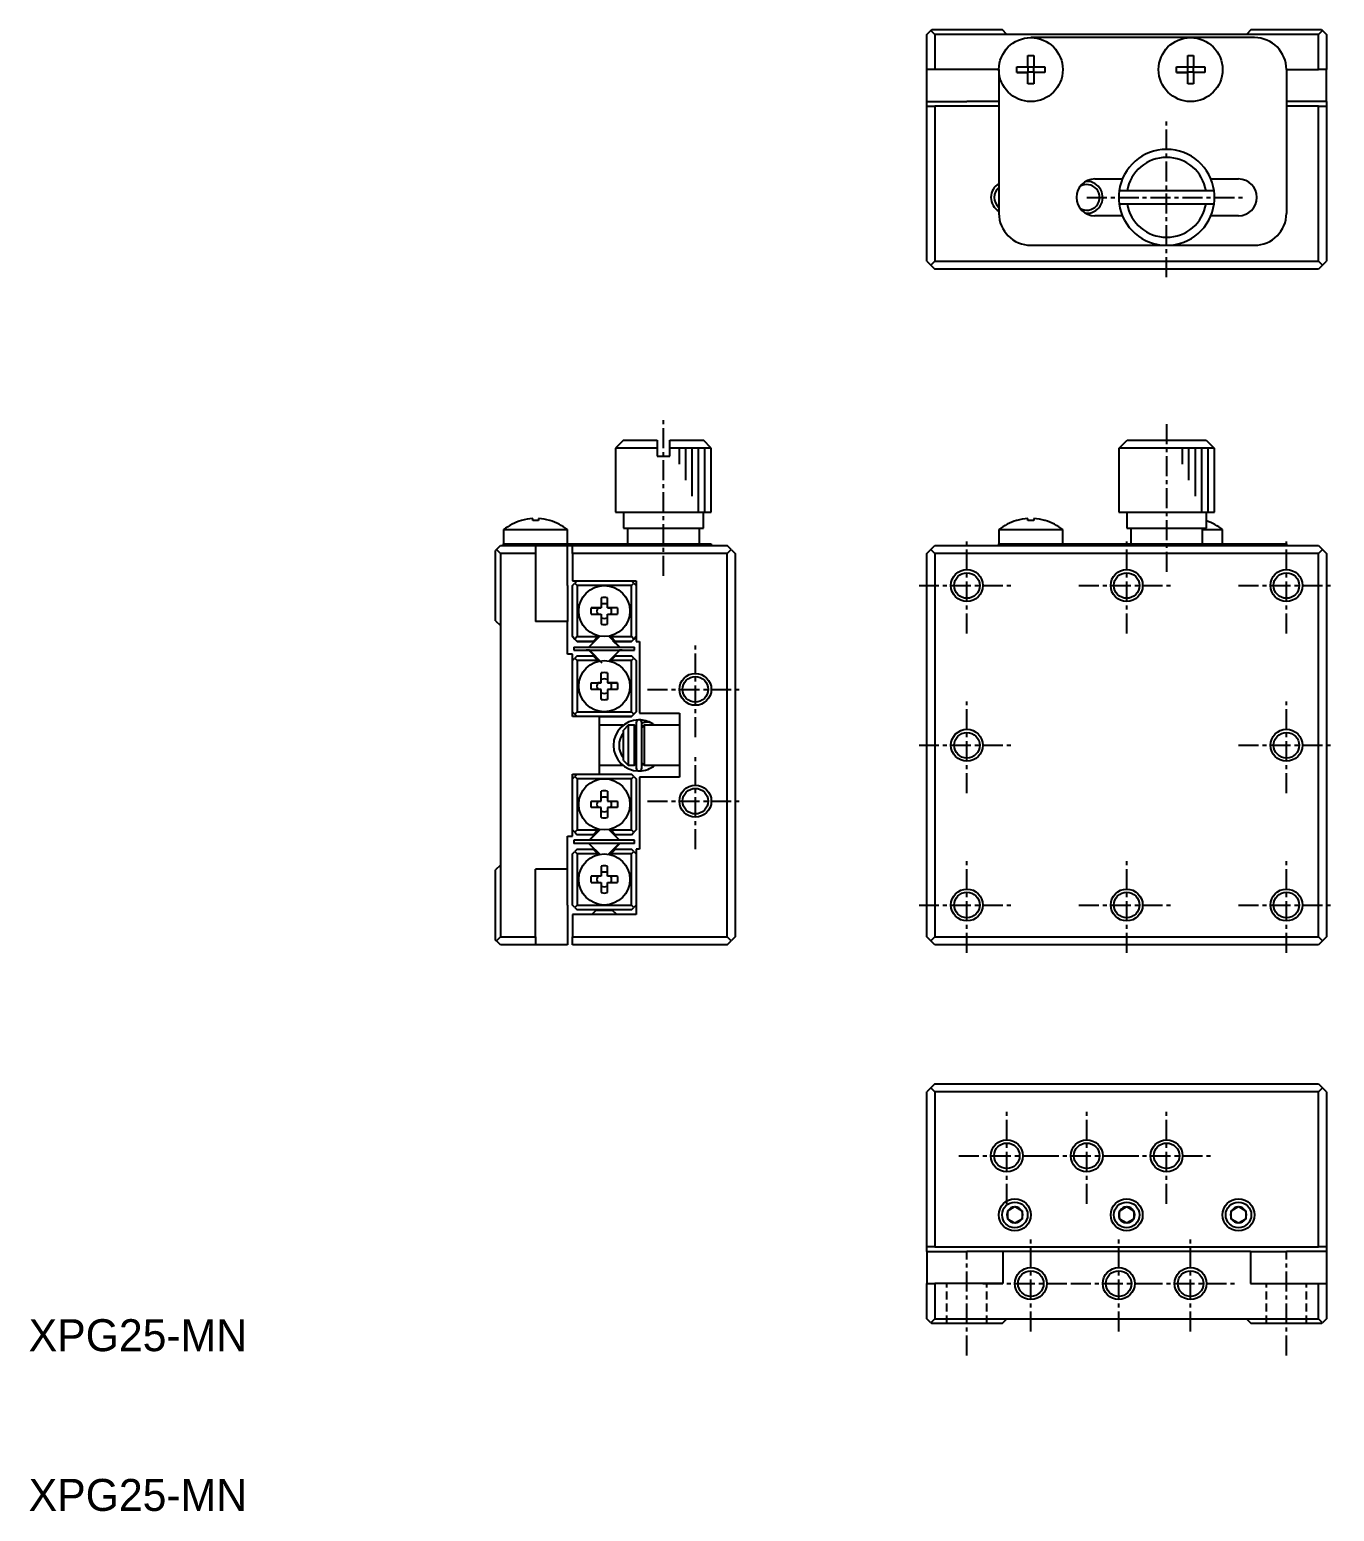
# Model space of a CAD drawing. Extents: x 10 to 156, y 10 to 103.
# Drawn here: x 10.1 to 91.7, y 10 to 102.7 of the extents above; entities that cross this region are included whole.
import ezdxf

# ---------------------------------------------------------------- set-up
doc = ezdxf.new("R2010")
doc.units = 0
doc.linetypes.add('CENTER', pattern=[2, 1.25, -0.25, 0.25, -0.25])
doc.linetypes.add('DASHED', pattern=[0.75, 0.5, -0.25])
doc.layers.get('0').update_dxf_attribs({"linetype": 'CONTINUOUS'})
doc.layers.add('CENTER', color=1, linetype='CENTER')
doc.styles.get("Standard").update_dxf_attribs({"font": 'FGP教科書体NT-M'})

msp = doc.modelspace()

# ---------------------------------------------------------------- linework, layer by layer
at = {"color": 7, "linetype": 'CONTINUOUS'}
for p, q in [((66.232, 102.431), (66.482, 102.681)), ((66.232, 100.231), (66.232, 102.431)), ((66.482, 102.681), (66.532, 102.731)), ((66.482, 102.681), (66.732, 102.431)), ((66.532, 102.731), (70.932, 102.731)), ((66.732, 102.431), (66.732, 100.231)), ((71.232, 102.431), (66.732, 102.431)), ((71.232, 102.431), (70.932, 102.731)), ((86.232, 102.431), (71.232, 102.431)), ((82.732, 102.231), (72.732, 102.231)), ((86.732, 102.231), (82.732, 102.231)), ((86.532, 102.731), (86.232, 102.431)), ((90.732, 102.431), (86.232, 102.431)), ((86.532, 102.731), (90.932, 102.731)), ((90.732, 102.431), (90.982, 102.681)), ((90.732, 100.231), (90.732, 102.431)), ((90.932, 102.731), (90.982, 102.681)), ((90.982, 102.681), (91.232, 102.431)), ((91.232, 102.431), (91.232, 100.231)), ((72.552, 101.118), (72.912, 101.118)), ((72.552, 100.411), (72.552, 101.118)), ((72.912, 101.118), (72.912, 100.411)), ((82.552, 101.118), (82.912, 101.118)), ((82.552, 100.411), (82.552, 101.118)), ((82.912, 101.118), (82.912, 100.411)), ((66.732, 100.231), (66.232, 100.231)), ((66.232, 98.231), (66.232, 100.231)), ((70.732, 100.231), (66.732, 100.231)), ((70.732, 100.231), (70.732, 91.231)), ((71.845, 100.051), (71.845, 100.411)), ((71.845, 100.411), (72.552, 100.411)), ((72.562, 100.401), (72.552, 100.411)), ((72.562, 100.401), (72.901, 100.401)), ((72.562, 100.062), (72.562, 100.401)), ((72.901, 100.401), (72.912, 100.411)), ((72.901, 100.401), (72.901, 100.062)), ((72.912, 100.411), (73.618, 100.411)), ((73.618, 100.411), (73.618, 100.051)), ((81.845, 100.051), (81.845, 100.411)), ((81.845, 100.411), (82.552, 100.411)), ((82.562, 100.401), (82.552, 100.411)), ((82.562, 100.401), (82.901, 100.401)), ((82.562, 100.062), (82.562, 100.401)), ((82.901, 100.401), (82.912, 100.411)), ((82.901, 100.401), (82.901, 100.062)), ((82.912, 100.411), (83.618, 100.411)), ((83.618, 100.411), (83.618, 100.051)), ((88.732, 100.231), (88.732, 91.231)), ((88.732, 100.231), (90.732, 100.231)), ((91.232, 100.231), (90.732, 100.231)), ((91.232, 98.231), (91.232, 100.231)), ((72.552, 100.051), (71.845, 100.051)), ((71.845, 100.051), (72.552, 100.051)), ((72.562, 100.062), (72.552, 100.051)), ((72.552, 99.345), (72.552, 100.051)), ((72.912, 99.345), (72.552, 99.345)), ((72.901, 100.062), (72.562, 100.062)), ((72.901, 100.062), (72.912, 100.051)), ((72.912, 100.051), (72.912, 99.345)), ((73.618, 100.051), (72.912, 100.051)), ((73.618, 100.051), (72.912, 100.051)), ((82.552, 100.051), (81.845, 100.051)), ((81.845, 100.051), (82.552, 100.051)), ((82.562, 100.062), (82.552, 100.051)), ((82.552, 99.345), (82.552, 100.051)), ((82.912, 99.345), (82.552, 99.345)), ((82.901, 100.062), (82.562, 100.062)), ((82.901, 100.062), (82.912, 100.051)), ((82.912, 100.051), (82.912, 99.345)), ((83.618, 100.051), (82.912, 100.051)), ((83.618, 100.051), (82.912, 100.051)), ((66.232, 98.231), (68.732, 98.231)), ((66.232, 97.931), (66.232, 98.231)), ((66.232, 88.231), (66.232, 97.931)), ((66.232, 97.931), (66.732, 97.931)), ((66.732, 97.931), (66.732, 88.231)), ((70.732, 97.931), (66.732, 97.931)), ((70.732, 98.231), (68.732, 98.231)), ((91.232, 98.231), (88.732, 98.231)), ((90.732, 97.931), (88.732, 97.931)), ((90.732, 88.231), (90.732, 97.931)), ((90.732, 97.931), (91.232, 97.931)), ((91.232, 98.231), (91.232, 97.931)), ((91.232, 97.931), (91.232, 88.231)), ((75.778, 92.873), (75.776, 92.888)), ((76.732, 93.381), (78.461, 93.381)), ((84.003, 93.381), (85.732, 93.381)), ((77.027, 92.314), (77.031, 92.312)), ((78.764, 92.631), (78.258, 92.631)), ((83.7, 92.631), (78.764, 92.631)), ((84.205, 92.631), (83.7, 92.631)), ((78.461, 91.081), (76.732, 91.081)), ((78.258, 91.831), (78.764, 91.831)), ((78.764, 91.831), (83.7, 91.831)), ((83.7, 91.831), (84.205, 91.831)), ((85.732, 91.081), (84.003, 91.081)), ((72.732, 89.231), (81.232, 89.231)), ((81.232, 89.231), (86.732, 89.231)), ((66.232, 88.231), (66.482, 87.981)), ((66.482, 87.981), (66.732, 88.231)), ((66.732, 88.231), (90.732, 88.231)), ((90.732, 88.231), (90.982, 87.981)), ((90.982, 87.981), (91.232, 88.231)), ((66.482, 87.981), (66.732, 87.731)), ((90.732, 87.731), (66.732, 87.731)), ((90.982, 87.981), (90.732, 87.731)), ((47.232, 77.031), (46.732, 76.531)), ((47.232, 77.031), (49.332, 77.031)), ((49.332, 77.031), (49.332, 76.531)), ((50.132, 77.031), (52.232, 77.031)), ((50.132, 76.531), (50.132, 77.031)), ((52.732, 76.531), (52.232, 77.031)), ((78.258, 76.531), (78.764, 77.031)), ((78.764, 77.031), (83.7, 77.031)), ((83.7, 77.031), (84.205, 76.531)), ((49.332, 76.531), (46.732, 76.531)), ((46.732, 76.531), (46.732, 72.531)), ((49.332, 76.531), (49.332, 76.031)), ((52.732, 76.531), (50.132, 76.531)), ((50.132, 76.031), (50.132, 76.531)), ((52.732, 72.531), (52.732, 76.531)), ((84.205, 76.531), (78.258, 76.531)), ((78.258, 76.031), (78.258, 76.531)), ((84.205, 76.531), (84.205, 76.031)), ((49.332, 76.031), (50.132, 76.031)), ((78.232, 76.031), (78.258, 76.031)), ((78.232, 76.031), (78.232, 72.531)), ((84.205, 76.031), (84.232, 76.031)), ((84.232, 72.531), (84.232, 76.031)), ((46.732, 72.531), (49.732, 72.531)), ((47.232, 72.531), (47.232, 71.531)), ((49.732, 72.531), (52.732, 72.531)), ((52.232, 71.531), (52.232, 72.531)), ((78.232, 72.531), (84.232, 72.531)), ((78.732, 72.531), (78.732, 71.531)), ((83.732, 71.531), (83.732, 72.531)), ((39.732, 71.429), (43.732, 71.429)), ((39.732, 71.429), (39.732, 70.531)), ((40.845, 72.001), (40.843, 72.005)), ((41.552, 72.001), (41.552, 72.121)), ((41.912, 72.001), (41.552, 72.001)), ((41.912, 72.121), (41.912, 72.001)), ((42.62, 72.005), (42.618, 72.001)), ((43.732, 70.531), (43.732, 71.429)), ((47.232, 71.531), (49.732, 71.531)), ((47.482, 71.531), (47.482, 70.531)), ((49.732, 71.531), (52.232, 71.531)), ((51.982, 70.531), (51.982, 71.531)), ((70.732, 71.429), (74.732, 71.429)), ((70.732, 71.429), (70.732, 70.531)), ((71.845, 72.001), (71.843, 72.005)), ((71.845, 72.001), (71.843, 72.005)), ((72.552, 72.001), (72.552, 72.121)), ((72.912, 72.001), (72.552, 72.001)), ((72.912, 72.121), (72.912, 72.001)), ((73.62, 72.005), (73.618, 72.001)), ((73.62, 72.005), (73.618, 72.001)), ((74.732, 70.531), (74.732, 71.429)), ((78.732, 71.531), (83.732, 71.531)), ((78.982, 71.531), (78.982, 70.531)), ((83.482, 70.531), (83.482, 71.531)), ((83.482, 71.429), (84.732, 71.429)), ((84.732, 70.531), (84.732, 71.429)), ((39.732, 70.531), (41.732, 70.531)), ((39.732, 70.431), (39.732, 70.531)), ((39.732, 70.531), (41.732, 70.531)), ((41.732, 70.531), (42.532, 70.531)), ((42.532, 70.531), (50.732, 70.531)), ((50.732, 70.531), (52.732, 70.531)), ((52.732, 70.531), (52.732, 70.431)), ((70.732, 70.431), (70.732, 70.531)), ((70.732, 70.531), (72.732, 70.531)), ((72.732, 70.531), (73.532, 70.531)), ((73.532, 70.531), (81.932, 70.531)), ((81.932, 70.531), (83.532, 70.531)), ((83.532, 70.531), (86.732, 70.531)), ((86.732, 70.531), (88.732, 70.531)), ((88.732, 70.531), (88.732, 70.431)), ((39.282, 70.181), (39.232, 70.131)), ((39.232, 65.731), (39.232, 70.131)), ((39.282, 70.181), (39.532, 70.431)), ((39.532, 69.931), (39.282, 70.181)), ((39.532, 70.431), (41.732, 70.431)), ((39.532, 69.931), (39.532, 65.431)), ((41.732, 69.931), (39.532, 69.931)), ((41.732, 70.431), (44.032, 70.431)), ((41.732, 70.431), (41.732, 69.931)), ((41.732, 69.931), (41.732, 65.681)), ((43.732, 67.931), (43.732, 70.431)), ((44.032, 69.931), (44.032, 70.431)), ((44.032, 70.431), (53.732, 70.431)), ((44.032, 69.931), (44.032, 68.231)), ((53.732, 69.931), (44.032, 69.931)), ((53.982, 70.181), (53.732, 70.431)), ((53.732, 69.931), (53.982, 70.181)), ((53.732, 45.931), (53.732, 69.931)), ((53.982, 70.181), (54.232, 69.931)), ((54.232, 69.931), (54.232, 45.931)), ((66.232, 69.931), (66.482, 70.181)), ((66.232, 45.931), (66.232, 69.931)), ((66.482, 70.181), (66.732, 70.431)), ((66.482, 70.181), (66.732, 69.931)), ((66.732, 70.431), (90.732, 70.431)), ((66.732, 69.931), (66.732, 45.931)), ((90.732, 69.931), (66.732, 69.931)), ((90.732, 70.431), (90.982, 70.181)), ((90.982, 70.181), (90.732, 69.931)), ((90.732, 45.931), (90.732, 69.931)), ((90.982, 70.181), (91.232, 69.931)), ((91.232, 69.931), (91.232, 45.931)), ((43.732, 67.931), (43.732, 65.681)), ((44.032, 68.231), (48.032, 68.231)), ((44.032, 67.931), (44.182, 68.081)), ((44.032, 64.731), (44.032, 67.931)), ((44.332, 68.231), (44.182, 68.081)), ((44.182, 68.081), (44.332, 67.931)), ((44.332, 67.931), (44.332, 64.731)), ((46.032, 67.931), (44.332, 67.931)), ((47.732, 67.931), (46.032, 67.931)), ((47.882, 68.081), (47.732, 68.231)), ((47.732, 67.931), (47.882, 68.081)), ((47.732, 64.731), (47.732, 67.931)), ((47.882, 68.081), (48.032, 67.931)), ((48.032, 68.231), (48.032, 64.431)), ((45.832, 67.157), (45.832, 66.531)), ((46.232, 66.531), (46.232, 67.157)), ((45.832, 66.531), (45.206, 66.531)), ((45.206, 66.531), (45.618, 66.531)), ((45.206, 66.131), (45.832, 66.131)), ((45.618, 66.531), (45.832, 66.531)), ((45.832, 66.131), (45.832, 65.505)), ((46.858, 66.531), (46.232, 66.531)), ((46.232, 66.531), (46.445, 66.531)), ((46.232, 65.505), (46.232, 66.131)), ((46.232, 66.131), (46.858, 66.131)), ((46.858, 66.531), (46.445, 66.531)), ((39.232, 65.731), (39.532, 65.431)), ((39.532, 65.431), (39.532, 50.431)), ((43.732, 65.681), (41.732, 65.681)), ((43.732, 63.631), (43.732, 65.681)), ((44.182, 64.581), (44.032, 64.731)), ((44.032, 64.731), (44.182, 64.581)), ((44.132, 64.081), (47.932, 64.081)), ((44.132, 64.081), (44.132, 63.881)), ((44.332, 64.731), (44.182, 64.581)), ((44.182, 64.581), (44.332, 64.431)), ((44.332, 64.431), (44.182, 64.581)), ((44.332, 64.731), (45.633, 64.731)), ((45.333, 64.431), (44.332, 64.431)), ((44.332, 64.431), (45.333, 64.431)), ((45.747, 64.757), (45.13, 64.14)), ((45.633, 64.731), (45.333, 64.431)), ((45.333, 64.431), (45.633, 64.731)), ((45.633, 64.731), (45.673, 64.772)), ((45.673, 64.772), (45.633, 64.731)), ((46.933, 64.14), (46.317, 64.757)), ((46.39, 64.772), (46.431, 64.731)), ((46.431, 64.731), (46.39, 64.772)), ((46.431, 64.731), (46.731, 64.431)), ((46.431, 64.731), (47.732, 64.731)), ((46.731, 64.431), (46.431, 64.731)), ((46.544, 64.494), (46.933, 64.105)), ((47.732, 64.431), (46.731, 64.431)), ((46.731, 64.431), (47.732, 64.431)), ((47.882, 64.581), (47.732, 64.731)), ((47.732, 64.431), (47.882, 64.581)), ((47.882, 64.581), (47.732, 64.431)), ((48.032, 64.731), (47.882, 64.581)), ((47.882, 64.581), (48.032, 64.731)), ((47.932, 63.881), (47.932, 64.081)), ((48.032, 64.431), (48.232, 64.431)), ((48.232, 64.431), (48.232, 59.931)), ((44.032, 63.631), (43.732, 63.631)), ((44.032, 59.731), (44.032, 63.631)), ((44.032, 63.231), (44.182, 63.381)), ((44.132, 63.881), (47.932, 63.881)), ((44.132, 63.881), (45.089, 63.881)), ((44.332, 63.531), (44.182, 63.381)), ((44.182, 63.381), (44.332, 63.231)), ((44.332, 63.531), (45.333, 63.531)), ((44.332, 63.231), (44.332, 60.031)), ((45.633, 63.231), (44.332, 63.231)), ((44.907, 63.881), (47.157, 63.881)), ((45.11, 63.881), (44.907, 63.881)), ((44.907, 63.881), (45.11, 63.881)), ((45.089, 63.881), (44.907, 63.881)), ((44.907, 63.881), (45.089, 63.881)), ((45.089, 63.881), (44.907, 63.881)), ((44.907, 63.881), (45.089, 63.881)), ((45.089, 63.881), (44.907, 63.881)), ((44.907, 63.881), (45.089, 63.881)), ((45.089, 63.881), (44.907, 63.881)), ((44.907, 63.881), (45.089, 63.881)), ((45.089, 63.881), (44.907, 63.881)), ((44.907, 63.881), (45.089, 63.881)), ((45.089, 63.881), (44.907, 63.881)), ((45.908, 63.08), (45.13, 63.857)), ((45.519, 63.468), (45.13, 63.857)), ((45.13, 63.822), (45.747, 63.206)), ((45.633, 63.231), (45.333, 63.531)), ((45.673, 63.19), (45.633, 63.231)), ((46.317, 63.206), (46.933, 63.822)), ((46.431, 63.231), (46.39, 63.19)), ((46.731, 63.531), (46.431, 63.231)), ((47.732, 63.231), (46.431, 63.231)), ((46.731, 63.531), (47.732, 63.531)), ((47.157, 63.881), (46.974, 63.881)), ((46.974, 63.881), (47.157, 63.881)), ((47.157, 63.881), (46.974, 63.881)), ((46.974, 63.881), (47.157, 63.881)), ((47.157, 63.881), (46.974, 63.881)), ((46.974, 63.881), (47.157, 63.881)), ((47.157, 63.881), (46.974, 63.881)), ((46.974, 63.881), (47.157, 63.881)), ((47.157, 63.881), (46.974, 63.881)), ((46.974, 63.881), (47.157, 63.881)), ((47.157, 63.881), (46.974, 63.881)), ((46.974, 63.881), (47.157, 63.881)), ((47.157, 63.881), (46.974, 63.881)), ((46.974, 63.881), (47.932, 63.881)), ((47.882, 63.381), (47.732, 63.531)), ((47.732, 63.231), (47.882, 63.381)), ((47.732, 60.031), (47.732, 63.231)), ((47.882, 63.381), (48.032, 63.231)), ((48.032, 63.231), (48.032, 60.031)), ((45.832, 61.831), (45.832, 62.457)), ((46.232, 62.457), (46.232, 61.831)), ((45.206, 61.831), (45.832, 61.831)), ((45.206, 61.831), (45.618, 61.831)), ((45.832, 61.431), (45.206, 61.431)), ((45.832, 61.831), (45.618, 61.831)), ((45.832, 60.805), (45.832, 61.431)), ((46.232, 61.831), (46.858, 61.831)), ((46.445, 61.831), (46.232, 61.831)), ((46.232, 61.431), (46.232, 60.805)), ((46.858, 61.431), (46.232, 61.431)), ((46.858, 61.831), (46.445, 61.831)), ((44.182, 59.881), (44.032, 60.031)), ((44.032, 60.031), (44.182, 59.881)), ((45.732, 59.731), (44.032, 59.731)), ((44.332, 60.031), (44.182, 59.881)), ((44.182, 59.881), (44.332, 59.731)), ((44.332, 59.731), (44.182, 59.881)), ((44.332, 60.031), (46.032, 60.031)), ((47.732, 59.731), (45.732, 59.731)), ((45.732, 59.731), (47.732, 59.731)), ((45.732, 56.131), (45.732, 59.731)), ((46.032, 60.031), (47.732, 60.031)), ((47.882, 59.881), (47.732, 60.031)), ((47.732, 59.731), (47.882, 59.881)), ((47.882, 59.881), (47.732, 59.731)), ((48.032, 60.031), (47.882, 59.881)), ((47.882, 59.881), (48.032, 60.031)), ((48.232, 59.931), (50.732, 59.931)), ((48.582, 59.366), (48.55, 59.36)), ((48.615, 59.371), (48.582, 59.366)), ((48.649, 59.375), (48.615, 59.371)), ((48.682, 59.377), (48.649, 59.375)), ((48.715, 59.377), (48.682, 59.377)), ((48.749, 59.375), (48.715, 59.377)), ((48.782, 59.372), (48.749, 59.375)), ((48.815, 59.367), (48.782, 59.372)), ((48.848, 59.361), (48.815, 59.367)), ((50.732, 59.931), (50.732, 55.931)), ((47.218, 59.181), (45.732, 59.181)), ((47.532, 59.181), (47.232, 58.881)), ((47.232, 56.981), (47.232, 58.881)), ((47.532, 59.181), (47.532, 56.681)), ((47.932, 59.181), (47.532, 59.181)), ((47.932, 56.681), (47.932, 59.181)), ((48.029, 59.084), (47.932, 59.181)), ((47.964, 59.149), (48.029, 59.16)), ((48.029, 59.084), (47.964, 59.149)), ((48.029, 59.347), (48.029, 56.497)), ((48.379, 56.497), (48.379, 59.347)), ((48.393, 59.302), (48.379, 59.294)), ((48.532, 59.181), (48.379, 59.028)), ((48.423, 59.316), (48.393, 59.302)), ((48.454, 59.33), (48.423, 59.316)), ((48.485, 59.341), (48.454, 59.33)), ((48.517, 59.351), (48.485, 59.341)), ((48.55, 59.36), (48.517, 59.351)), ((48.532, 59.181), (48.532, 56.681)), ((50.732, 59.181), (48.532, 59.181)), ((48.881, 59.353), (48.848, 59.361)), ((48.913, 59.343), (48.881, 59.353)), ((48.944, 59.332), (48.913, 59.343)), ((48.975, 59.319), (48.944, 59.332)), ((49.005, 59.305), (48.975, 59.319)), ((49.035, 59.289), (49.005, 59.305)), ((49.024, 59.19), (49.019, 59.181)), ((49.028, 59.198), (49.024, 59.19)), ((49.069, 59.267), (49.027, 59.293)), ((49.033, 59.206), (49.028, 59.198)), ((49.063, 59.269), (49.03, 59.181)), ((49.037, 59.213), (49.033, 59.206)), ((49.062, 59.272), (49.035, 59.289)), ((49.041, 59.221), (49.037, 59.213)), ((49.044, 59.228), (49.041, 59.221)), ((49.048, 59.234), (49.044, 59.228)), ((49.051, 59.24), (49.048, 59.234)), ((49.054, 59.246), (49.051, 59.24)), ((49.056, 59.251), (49.054, 59.246)), ((49.058, 59.255), (49.056, 59.251)), ((49.06, 59.259), (49.058, 59.255)), ((49.061, 59.262), (49.06, 59.259)), ((49.061, 59.273), (49.062, 59.272)), ((49.062, 59.265), (49.061, 59.262)), ((49.062, 59.272), (49.062, 59.272)), ((49.062, 59.272), (49.063, 59.271)), ((49.063, 59.271), (49.062, 59.269)), ((49.062, 59.269), (49.062, 59.267)), ((49.062, 59.267), (49.062, 59.265)), ((49.19, 59.181), (49.069, 59.267)), ((45.732, 56.681), (47.195, 56.681)), ((47.232, 56.981), (47.532, 56.681)), ((47.532, 56.681), (47.932, 56.681)), ((47.932, 56.681), (48.029, 56.778)), ((47.949, 56.698), (48.029, 56.778)), ((48.029, 56.684), (47.949, 56.698)), ((48.379, 56.834), (48.532, 56.681)), ((48.504, 56.708), (48.379, 56.684)), ((48.532, 56.681), (50.732, 56.681)), ((44.032, 56.131), (45.732, 56.131)), ((44.032, 52.231), (44.032, 56.131)), ((44.032, 55.831), (44.182, 55.981)), ((44.332, 56.131), (44.182, 55.981)), ((44.182, 55.981), (44.332, 55.831)), ((44.332, 55.831), (44.332, 52.631)), ((46.032, 55.831), (44.332, 55.831)), ((45.732, 56.131), (47.732, 56.131)), ((47.732, 55.831), (46.032, 55.831)), ((47.882, 55.981), (47.732, 56.131)), ((47.732, 55.831), (47.882, 55.981)), ((47.732, 52.631), (47.732, 55.831)), ((47.882, 55.981), (48.032, 55.831)), ((48.032, 55.831), (48.032, 52.631)), ((48.232, 55.931), (48.232, 51.431)), ((50.732, 55.931), (48.232, 55.931)), ((49.019, 56.547), (49.021, 56.548)), ((49.021, 56.548), (49.022, 56.548)), ((49.022, 56.548), (49.026, 56.55)), ((49.026, 56.55), (49.027, 56.551)), ((49.027, 56.551), (49.028, 56.551)), ((49.028, 56.551), (49.03, 56.552)), ((49.03, 56.552), (49.062, 56.572)), ((49.061, 56.572), (49.07, 56.578)), ((49.062, 56.572), (49.061, 56.571)), ((49.061, 56.571), (49.061, 56.572)), ((49.061, 56.572), (49.061, 56.572)), ((45.832, 54.431), (45.832, 55.057)), ((46.232, 55.057), (46.232, 54.431)), ((45.206, 54.431), (45.832, 54.431)), ((45.832, 54.031), (45.206, 54.031)), ((45.832, 53.405), (45.832, 54.031)), ((46.232, 54.431), (46.858, 54.431)), ((46.858, 54.031), (46.232, 54.031)), ((46.232, 54.031), (46.232, 53.405)), ((43.732, 52.231), (44.032, 52.231)), ((43.732, 50.181), (43.732, 52.231)), ((44.182, 52.481), (44.032, 52.631)), ((47.932, 51.981), (44.132, 51.981)), ((44.132, 51.981), (44.132, 51.781)), ((44.332, 52.631), (44.182, 52.481)), ((44.182, 52.481), (44.332, 52.331)), ((44.332, 52.631), (45.633, 52.631)), ((45.333, 52.331), (44.332, 52.331)), ((45.747, 52.657), (45.13, 52.04)), ((45.13, 52.005), (45.777, 52.652)), ((45.333, 52.331), (45.633, 52.631)), ((45.633, 52.631), (45.673, 52.672)), ((46.933, 52.04), (46.317, 52.657)), ((46.39, 52.672), (46.431, 52.631)), ((46.431, 52.631), (47.732, 52.631)), ((46.431, 52.631), (46.731, 52.331)), ((47.732, 52.331), (46.731, 52.331)), ((47.882, 52.481), (47.732, 52.631)), ((47.732, 52.331), (47.882, 52.481)), ((48.032, 52.631), (47.882, 52.481)), ((47.932, 51.781), (47.932, 51.981)), ((44.032, 51.131), (44.182, 51.281)), ((44.032, 47.931), (44.032, 51.131)), ((47.932, 51.781), (44.132, 51.781)), ((44.332, 51.431), (44.182, 51.281)), ((44.182, 51.281), (44.332, 51.131)), ((44.332, 51.431), (45.333, 51.431)), ((44.332, 51.131), (44.332, 47.931)), ((45.633, 51.131), (44.332, 51.131)), ((45.13, 51.722), (45.747, 51.106)), ((45.633, 51.131), (45.333, 51.431)), ((45.673, 51.09), (45.633, 51.131)), ((46.544, 51.368), (46.287, 51.111)), ((46.317, 51.106), (46.933, 51.722)), ((46.431, 51.131), (46.39, 51.09)), ((46.731, 51.431), (46.431, 51.131)), ((47.732, 51.131), (46.431, 51.131)), ((46.933, 51.757), (46.544, 51.368)), ((46.731, 51.431), (47.732, 51.431)), ((47.882, 51.281), (47.732, 51.431)), ((47.732, 51.131), (47.882, 51.281)), ((47.732, 47.931), (47.732, 51.131)), ((47.882, 51.281), (48.032, 51.131)), ((48.032, 51.431), (48.032, 47.331)), ((48.232, 51.431), (48.032, 51.431)), ((39.532, 50.431), (39.232, 50.131)), ((39.232, 45.731), (39.232, 50.131)), ((39.532, 50.431), (39.532, 45.931)), ((43.732, 50.181), (41.732, 50.181)), ((41.732, 45.931), (41.732, 50.181)), ((43.732, 47.931), (43.732, 50.181)), ((45.832, 50.357), (45.832, 49.731)), ((46.232, 49.731), (46.232, 50.357)), ((45.832, 49.731), (45.206, 49.731)), ((45.206, 49.331), (45.832, 49.331)), ((45.832, 49.331), (45.832, 48.705)), ((46.858, 49.731), (46.232, 49.731)), ((46.232, 48.705), (46.232, 49.331)), ((46.232, 49.331), (46.858, 49.331)), ((43.732, 47.931), (43.732, 45.431)), ((44.182, 47.781), (44.032, 47.931)), ((44.032, 47.331), (44.032, 45.931)), ((48.032, 47.331), (44.032, 47.331)), ((44.332, 47.931), (44.182, 47.781)), ((44.182, 47.781), (44.332, 47.631)), ((44.332, 47.931), (46.032, 47.931)), ((47.732, 47.631), (44.332, 47.631)), ((45.532, 47.616), (45.247, 47.331)), ((45.532, 47.616), (46.532, 47.616)), ((46.032, 47.931), (47.732, 47.931)), ((46.816, 47.331), (46.532, 47.616)), ((47.882, 47.781), (47.732, 47.931)), ((47.732, 47.631), (47.882, 47.781)), ((48.032, 47.931), (47.882, 47.781)), ((39.282, 45.681), (39.232, 45.731)), ((39.282, 45.681), (39.532, 45.931)), ((39.532, 45.431), (39.282, 45.681)), ((39.532, 45.931), (41.732, 45.931)), ((41.732, 45.931), (41.732, 45.431)), ((44.032, 45.931), (53.732, 45.931)), ((44.032, 45.431), (44.032, 45.931)), ((53.982, 45.681), (53.732, 45.931)), ((53.732, 45.431), (53.982, 45.681)), ((54.232, 45.931), (53.982, 45.681)), ((66.482, 45.681), (66.232, 45.931)), ((66.732, 45.931), (66.482, 45.681)), ((66.732, 45.431), (66.482, 45.681)), ((66.732, 45.931), (90.732, 45.931)), ((90.732, 45.931), (90.982, 45.681)), ((90.982, 45.681), (90.732, 45.431)), ((91.232, 45.931), (90.982, 45.681)), ((41.732, 45.431), (39.532, 45.431)), ((43.732, 45.431), (41.732, 45.431)), ((53.732, 45.431), (44.032, 45.431)), ((90.732, 45.431), (66.732, 45.431)), ((66.482, 36.481), (66.232, 36.231)), ((66.232, 26.531), (66.232, 36.231)), ((66.732, 36.731), (66.482, 36.481)), ((66.732, 36.231), (66.482, 36.481)), ((66.732, 36.731), (90.732, 36.731)), ((66.732, 36.231), (66.732, 26.531)), ((90.732, 36.231), (66.732, 36.231)), ((90.732, 36.731), (90.982, 36.481)), ((90.982, 36.481), (90.732, 36.231)), ((90.732, 26.531), (90.732, 36.231)), ((91.232, 36.231), (90.982, 36.481)), ((91.232, 36.231), (91.232, 26.531)), ((77.031, 32.151), (77.027, 32.148)), ((71.282, 28.791), (71.318, 28.812)), ((71.282, 28.749), (71.282, 28.791)), ((71.318, 28.812), (71.695, 29.03)), ((71.695, 29.03), (71.732, 29.051)), ((71.732, 29.051), (71.768, 29.03)), ((71.768, 29.03), (72.145, 28.812)), ((72.145, 28.812), (72.182, 28.791)), ((72.182, 28.791), (72.182, 28.749)), ((78.282, 28.791), (78.318, 28.812)), ((78.282, 28.749), (78.282, 28.791)), ((78.318, 28.812), (78.695, 29.03)), ((78.695, 29.03), (78.732, 29.051)), ((78.732, 29.051), (78.768, 29.03)), ((78.768, 29.03), (79.145, 28.812)), ((79.145, 28.812), (79.182, 28.791)), ((79.182, 28.791), (79.182, 28.749)), ((85.282, 28.791), (85.318, 28.812)), ((85.282, 28.749), (85.282, 28.791)), ((85.318, 28.812), (85.695, 29.03)), ((85.695, 29.03), (85.732, 29.051)), ((85.732, 29.051), (85.768, 29.03)), ((85.768, 29.03), (86.145, 28.812)), ((86.145, 28.812), (86.182, 28.791)), ((86.182, 28.791), (86.182, 28.749)), ((71.282, 28.313), (71.282, 28.749)), ((71.282, 28.271), (71.282, 28.313)), ((71.318, 28.25), (71.282, 28.271)), ((71.695, 28.032), (71.318, 28.25)), ((71.732, 28.012), (71.695, 28.032)), ((71.768, 28.032), (71.732, 28.012)), ((72.145, 28.25), (71.768, 28.032)), ((72.182, 28.271), (72.145, 28.25)), ((72.182, 28.749), (72.182, 28.313)), ((72.182, 28.313), (72.182, 28.271)), ((78.282, 28.313), (78.282, 28.749)), ((78.282, 28.271), (78.282, 28.313)), ((78.318, 28.25), (78.282, 28.271)), ((78.695, 28.032), (78.318, 28.25)), ((78.732, 28.012), (78.695, 28.032)), ((78.768, 28.032), (78.732, 28.012)), ((79.145, 28.25), (78.768, 28.032)), ((79.182, 28.271), (79.145, 28.25)), ((79.182, 28.749), (79.182, 28.313)), ((79.182, 28.313), (79.182, 28.271)), ((85.282, 28.313), (85.282, 28.749)), ((85.282, 28.271), (85.282, 28.313)), ((85.318, 28.25), (85.282, 28.271)), ((85.695, 28.032), (85.318, 28.25)), ((85.732, 28.012), (85.695, 28.032)), ((85.768, 28.032), (85.732, 28.012)), ((86.145, 28.25), (85.768, 28.032)), ((86.182, 28.271), (86.145, 28.25)), ((86.182, 28.749), (86.182, 28.313)), ((86.182, 28.313), (86.182, 28.271)), ((66.732, 26.531), (66.232, 26.531)), ((66.232, 26.231), (66.232, 26.531)), ((66.232, 26.231), (66.232, 24.231)), ((66.232, 26.231), (68.732, 26.231)), ((66.732, 26.531), (90.732, 26.531)), ((70.982, 26.231), (68.732, 26.231)), ((70.982, 26.231), (70.982, 24.231)), ((86.482, 26.231), (70.982, 26.231)), ((86.482, 26.231), (86.482, 24.231)), ((86.482, 26.231), (88.732, 26.231)), ((91.232, 26.231), (88.732, 26.231)), ((91.232, 26.531), (90.732, 26.531)), ((91.232, 26.531), (91.232, 26.231)), ((91.232, 26.231), (91.232, 24.231)), ((66.232, 22.031), (66.232, 24.231)), ((66.232, 24.231), (66.732, 24.231)), ((66.732, 24.231), (66.732, 22.031)), ((70.982, 24.231), (66.732, 24.231)), ((86.482, 24.231), (90.732, 24.231)), ((90.732, 22.031), (90.732, 24.231)), ((90.732, 24.231), (91.232, 24.231)), ((91.232, 24.231), (91.232, 22.031)), ((66.482, 21.781), (66.232, 22.031)), ((66.732, 22.031), (66.482, 21.781)), ((66.482, 21.781), (66.532, 21.731)), ((70.932, 21.731), (66.532, 21.731)), ((66.732, 22.031), (71.232, 22.031)), ((70.932, 21.731), (71.232, 22.031)), ((71.232, 22.031), (86.232, 22.031)), ((86.232, 22.031), (86.532, 21.731)), ((86.232, 22.031), (90.732, 22.031)), ((90.932, 21.731), (86.532, 21.731)), ((90.982, 21.781), (90.732, 22.031)), ((90.932, 21.731), (90.982, 21.781)), ((91.232, 22.031), (90.982, 21.781))]:
    msp.add_line(p, q, dxfattribs=at)
at = {"color": 3, "linetype": 'CONTINUOUS'}
for p, q in [((50.732, 75.531), (50.732, 76.531)), ((51.132, 74.531), (51.132, 76.531)), ((51.532, 73.531), (51.532, 76.531)), ((51.932, 72.531), (51.932, 76.531)), ((52.332, 72.531), (52.332, 76.531)), ((82.232, 75.531), (82.232, 76.531)), ((82.632, 74.531), (82.632, 76.531)), ((83.032, 73.531), (83.032, 76.531)), ((83.432, 72.531), (83.432, 76.531)), ((83.832, 72.531), (83.832, 76.531))]:
    msp.add_line(p, q, dxfattribs=at)
at = {"color": 3, "linetype": 'DASHED'}
for p, q in [((67.482, 21.731), (67.482, 24.231)), ((69.982, 21.731), (69.982, 24.231)), ((87.482, 21.731), (87.482, 24.231)), ((89.982, 21.731), (89.982, 24.231))]:
    msp.add_line(p, q, dxfattribs=at)
at = {"color": 7, "linetype": 'CONTINUOUS'}
for centre, radius in [((72.732, 100.231), 2), ((82.732, 100.231), 2), ((68.732, 67.931), 0.8), ((78.732, 67.931), 0.8), ((88.732, 67.931), 0.8), ((46.032, 66.331), 1.6), ((46.032, 61.631), 1.6), ((51.732, 61.431), 0.8), ((68.732, 57.931), 0.8), ((88.732, 57.931), 0.8), ((46.032, 54.231), 1.6), ((51.732, 54.431), 0.8), ((46.032, 49.531), 1.6), ((68.732, 47.931), 0.8), ((78.732, 47.931), 0.8), ((88.732, 47.931), 0.8), ((71.232, 32.231), 0.8), ((76.232, 32.231), 0.8), ((81.232, 32.231), 0.8), ((71.732, 28.531), 0.8), ((78.732, 28.531), 0.8), ((85.732, 28.531), 0.8), ((72.732, 24.231), 0.8), ((78.232, 24.231), 0.8), ((82.732, 24.231), 0.8)]:
    msp.add_circle(centre, radius, dxfattribs=at)
at = {"color": 3, "linetype": 'CONTINUOUS'}
for centre in [(68.732, 67.931), (78.732, 67.931), (88.732, 67.931), (51.732, 61.431), (68.732, 57.931), (88.732, 57.931), (51.732, 54.431), (68.732, 47.931), (78.732, 47.931), (88.732, 47.931), (71.232, 32.231), (76.232, 32.231), (81.232, 32.231), (71.732, 28.531), (78.732, 28.531), (85.732, 28.531), (72.732, 24.231), (78.232, 24.231), (82.732, 24.231)]:
    msp.add_circle(centre, 1, dxfattribs=at)
at = {"color": 7, "linetype": 'CONTINUOUS'}
for centre, radius, start, end in [((86.732, 100.231), 2, 0, 90), ((81.232, 92.231), 3, 7.66226, 172.33774), ((81.232, 92.231), 2.5, 9.2069, 170.7931), ((71.232, 92.231), 0.8, 128.68219, 180), ((76.732, 92.231), 1.15, 90, 270), ((76.232, 92.231), 0.8, 237.2738, 122.7262), ((85.732, 92.231), 1.15, 270, 90), ((71.232, 92.231), 0.8, 180, 231.31781), ((81.232, 92.231), 3, 172.33774, 187.66226), ((81.232, 92.231), 3, 352.33774, 7.66226), ((72.732, 91.231), 2, 180, 270), ((81.232, 92.231), 3, 187.66226, 352.33774), ((81.232, 92.231), 2.5, 189.2069, 350.7931), ((86.732, 91.231), 2, 270, 0), ((41.732, 68.931), 3.2, 106.12253, 128.68219), ((41.732, 68.931), 3.195, 93.22971, 106.10671), ((41.732, 68.931), 3.195, 73.89329, 86.77029), ((41.732, 68.931), 3.2, 51.31781, 73.87747), ((72.732, 68.931), 3.2, 106.12253, 128.68219), ((72.732, 68.931), 3.195, 93.22971, 106.10671), ((72.732, 68.931), 3.195, 73.89329, 86.77029), ((72.732, 68.931), 3.2, 51.31781, 73.87747), ((82.732, 68.931), 3.2, 51.31781, 71.79004), ((46.032, 66.331), 0.85, 76.39104, 103.60896), ((46.032, 66.331), 0.459, 64.18608, 115.81392), ((46.032, 66.331), 0.85, 166.39104, 193.60896), ((46.032, 66.331), 0.459, 154.18608, 205.81392), ((46.032, 66.331), 0.459, 244.18608, 295.81392), ((46.032, 66.331), 0.459, 334.18608, 25.81392), ((46.032, 66.331), 0.85, 346.39104, 13.60896), ((46.032, 66.331), 0.85, 256.39104, 283.60896), ((45.272, 63.999), 0.2, 135, 155.69388), ((46.792, 63.999), 0.2, 24.30612, 45), ((46.792, 63.963), 0.2, 36.04272, 45), ((45.272, 63.963), 0.2, 204.30612, 225), ((45.272, 63.999), 0.2, 216.04272, 225), ((46.792, 63.963), 0.2, 315, 335.69388), ((46.032, 61.631), 0.85, 76.39104, 103.60896), ((46.032, 61.631), 0.85, 166.39104, 193.60896), ((46.032, 61.631), 0.459, 154.18608, 205.81392), ((46.032, 61.631), 0.459, 64.18608, 115.81392), ((46.032, 61.631), 0.459, 334.18608, 25.81392), ((46.032, 61.631), 0.85, 346.39104, 13.60896), ((46.032, 61.631), 0.459, 244.18608, 295.81392), ((46.032, 61.631), 0.85, 256.39104, 283.60896), ((48.204, 57.922), 1.599, 90.69847, 269.33319), ((48.204, 59.347), 0.175, 0, 180), ((48.202, 57.917), 1.605, 59.0492, 89.27185), ((48.203, 57.922), 1.25, 141.01706, 218.97238), ((48.205, 57.915), 1.592, 270.62056, 309.18879), ((48.204, 56.497), 0.175, 180, 0), ((46.032, 54.231), 0.85, 76.39104, 103.60896), ((46.032, 54.231), 0.85, 166.39104, 193.60896), ((46.032, 54.231), 0.459, 154.18608, 205.81392), ((46.032, 54.231), 0.459, 64.18608, 115.81392), ((46.032, 54.231), 0.459, 244.18608, 295.81392), ((46.032, 54.231), 0.459, 334.18608, 25.81392), ((46.032, 54.231), 0.85, 346.39104, 13.60896), ((46.032, 54.231), 0.85, 256.39104, 283.60896), ((45.272, 51.899), 0.2, 135, 155.69388), ((45.272, 51.863), 0.2, 135, 143.95728), ((46.792, 51.899), 0.2, 24.30612, 45), ((45.272, 51.863), 0.2, 204.30612, 225), ((46.792, 51.863), 0.2, 315, 335.69388), ((46.792, 51.899), 0.2, 315, 323.95728), ((46.032, 49.531), 0.85, 76.39104, 103.60896), ((46.032, 49.531), 0.85, 166.39104, 193.60896), ((46.032, 49.531), 0.459, 154.18608, 205.81392), ((46.032, 49.531), 0.459, 64.18608, 115.81392), ((46.032, 49.531), 0.459, 334.18608, 25.81392), ((46.032, 49.531), 0.85, 346.39104, 13.60896), ((46.032, 49.531), 0.459, 244.18608, 295.81392), ((46.032, 49.531), 0.85, 256.39104, 283.60896), ((71.732, 28.531), 0.5, 94.15807, 145.84193), ((71.732, 28.531), 0.5, 34.15807, 85.84193), ((78.732, 28.531), 0.5, 94.15807, 145.84193), ((78.732, 28.531), 0.5, 34.15807, 85.84193), ((85.732, 28.531), 0.5, 94.15807, 145.84193), ((85.732, 28.531), 0.5, 34.15807, 85.84193), ((71.732, 28.531), 0.5, 154.15807, 205.84193), ((71.732, 28.531), 0.5, 214.15807, 265.84193), ((71.732, 28.531), 0.5, 274.15807, 325.84193), ((71.732, 28.531), 0.5, 334.15807, 25.84193), ((78.732, 28.531), 0.5, 154.15807, 205.84193), ((78.732, 28.531), 0.5, 214.15807, 265.84193), ((78.732, 28.531), 0.5, 274.15807, 325.84193), ((78.732, 28.531), 0.5, 334.15807, 25.84193), ((85.732, 28.531), 0.5, 154.15807, 205.84193), ((85.732, 28.531), 0.5, 214.15807, 265.84193), ((85.732, 28.531), 0.5, 274.15807, 325.84193), ((85.732, 28.531), 0.5, 334.15807, 25.84193)]:
    msp.add_arc(centre, radius, start, end, dxfattribs=at)
at = {"color": 3, "linetype": 'CONTINUOUS'}
for centre, start, end in [((71.232, 92.231), 120, 240), ((76.232, 92.231), 90, 94.15759), ((76.232, 92.231), 265.84241, 90)]:
    msp.add_arc(centre, 1, start, end, dxfattribs=at)
at = {"layer": 'CENTER', "color": 1, "linetype": 'CENTER'}
for p, q in [((81.232, 87.231), (81.232, 97.231)), ((76.232, 92.231), (86.232, 92.231)), ((49.732, 68.531), (49.732, 78.531)), ((81.232, 78.031), (81.232, 68.531)), ((68.732, 64.931), (68.732, 70.931)), ((78.732, 64.931), (78.732, 70.931)), ((88.732, 64.931), (88.732, 70.931)), ((65.732, 67.931), (71.732, 67.931)), ((75.732, 67.931), (81.732, 67.931)), ((85.732, 67.931), (91.732, 67.931)), ((51.732, 58.431), (51.732, 64.431)), ((48.732, 61.431), (54.732, 61.431)), ((68.732, 54.931), (68.732, 60.931)), ((88.732, 54.931), (88.732, 60.931)), ((65.732, 57.931), (71.732, 57.931)), ((85.732, 57.931), (91.732, 57.931)), ((51.732, 51.431), (51.732, 57.431)), ((48.732, 54.431), (54.732, 54.431)), ((68.732, 44.931), (68.732, 50.931)), ((78.732, 44.931), (78.732, 50.931)), ((88.732, 44.931), (88.732, 50.931)), ((65.732, 47.931), (71.732, 47.931)), ((75.732, 47.931), (81.732, 47.931)), ((85.732, 47.931), (91.732, 47.931)), ((71.232, 29.231), (71.232, 35.231)), ((76.232, 29.231), (76.232, 35.231)), ((81.232, 29.231), (81.232, 35.231)), ((68.232, 32.231), (74.232, 32.231)), ((73.232, 32.231), (79.232, 32.231)), ((78.232, 32.231), (84.232, 32.231)), ((72.732, 21.231), (72.732, 27.231)), ((78.232, 21.231), (78.232, 27.231)), ((82.732, 21.231), (82.732, 27.231)), ((68.732, 19.731), (68.732, 26.231)), ((88.732, 19.731), (88.732, 26.231)), ((69.732, 24.231), (75.732, 24.231)), ((75.232, 24.231), (81.232, 24.231)), ((79.732, 24.231), (85.732, 24.231))]:
    msp.add_line(p, q, dxfattribs=at)

# ---------------------------------------------------------------- texts
at = {"color": 7, "linetype": 'CONTINUOUS'}
for p in [(10, 20), (10, 10)]:
    msp.add_text('XPG25-MN', height=2, dxfattribs=at).set_placement(p)

doc.saveas('drawing.dxf')
